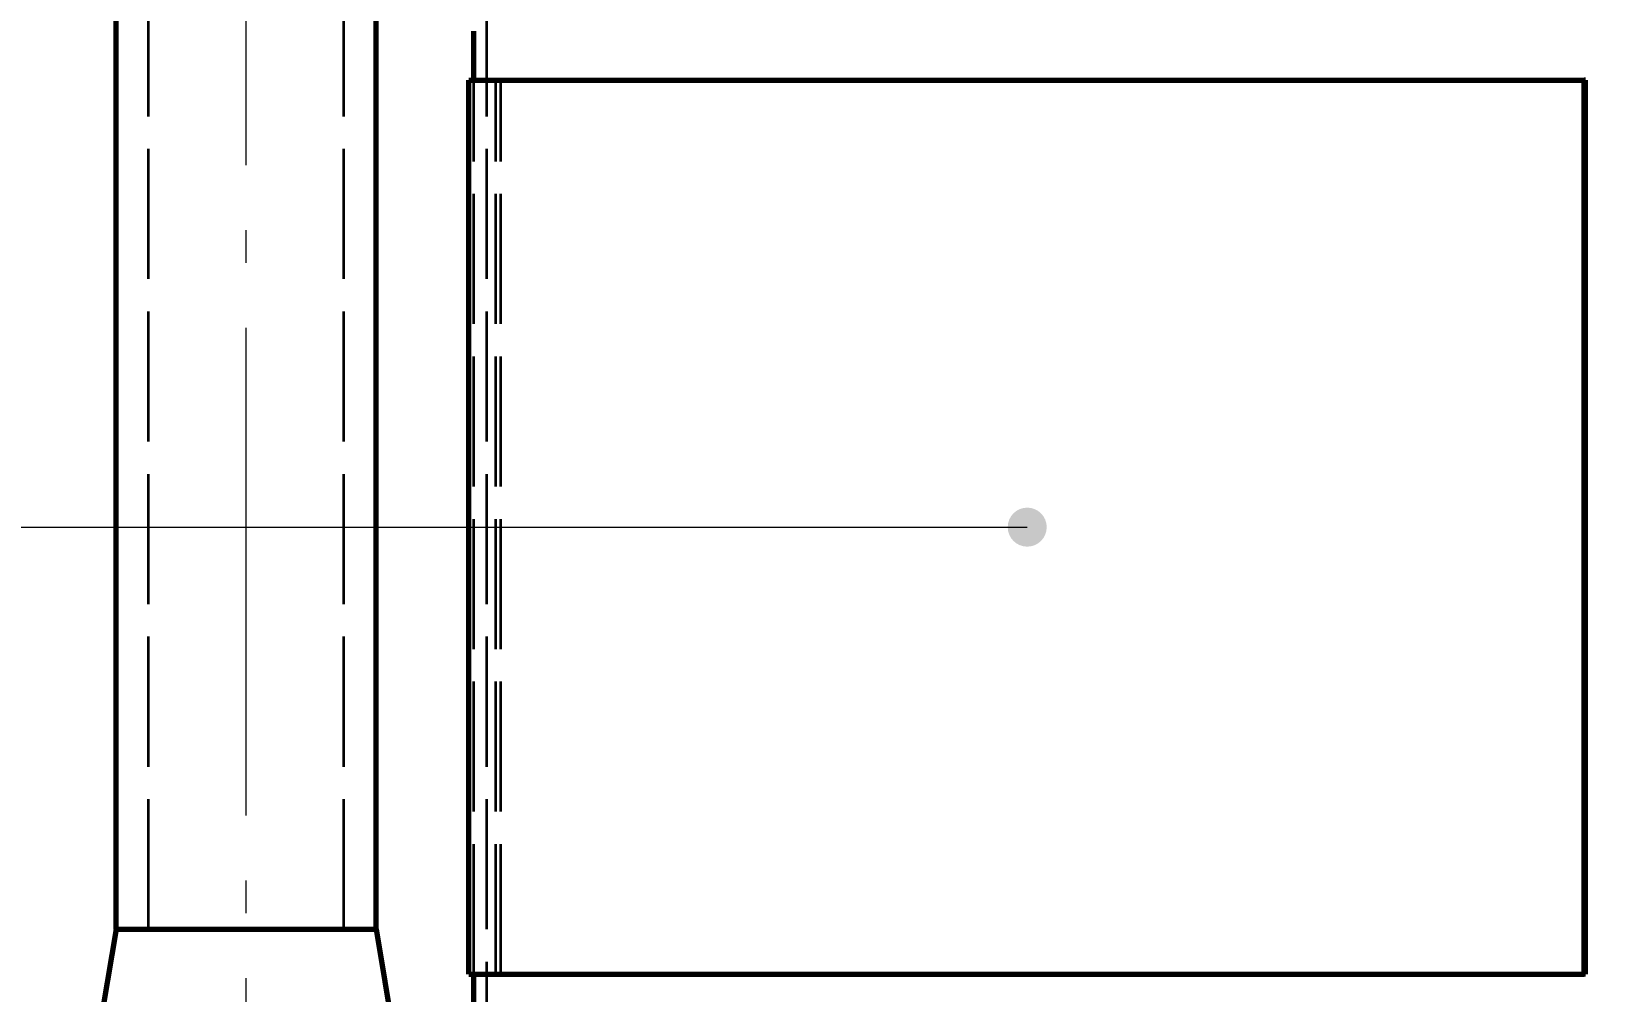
# Model space of a CAD drawing. Header units: millimetres. Extents: x 0 to 2382, y 0 to 420.
# Drawn here: x 97.09 to 145.82, y 190.92 to 220.43 of the extents above; entities that cross this region are included whole.
import ezdxf

# ---------------------------------------------------------------- set-up
doc = ezdxf.new("R2010")
doc.units = ezdxf.units.MM
doc.linetypes.add('IRAM-E-TRAZOS', pattern=[5, 4, -1])
doc.linetypes.add('IRAM-F-TRAZO-PUNTO', pattern=[20, 15, -2, 1, -2])
for name, color, linetype, lineweight in [('01-VISIBLE', 7, 'CONTINUOUS', 70), ('02-OCULTA', 4, 'IRAM-E-TRAZOS', 35), ('03-EJE', 1, 'IRAM-F-TRAZO-PUNTO', 18), ('04-COTA', 3, 'CONTINUOUS', 18), ('08-FINA', 5, 'CONTINUOUS', 18)]:
    doc.layers.add(name, color=color, linetype=linetype, lineweight=lineweight)
doc.styles.add('ISO3098', font='isocpeur.ttf')
doc.dimstyles.new('FLAMA-IRAM', dxfattribs={"dimtxt": 3.5, "dimasz": 3.5, "dimexe": 2, "dimexo": 1.5, "dimgap": 1, "dimtad": 1, "dimdec": 1, "dimtxsty": 'ISO3098', "dimblk": 'IRAM_FLECHA', "dimblk1": 'IRAM_FLECHA', "dimblk2": 'IRAM_FLECHA', "dimcen": 2.5, "dimclrd": 256, "dimclre": 256, "dimclrt": 256, "dimazin": 3, "dimtfac": 1, "dimtmove": 0, "dimatfit": 3, "dimlwd": 18, "dimlwe": 18})

# ---------------------------------------------------------------- blocks, each defined once
blk = doc.blocks.new('IRAM_FLECHA')
blk.add_solid([(0, 0), (-1, 0.125), (-1, -0.125)])

msp = doc.modelspace()

# ---------------------------------------------------------------- hatches: boundary and pattern name
at = {"layer": '08-FINA'}
h = msp.add_hatch(color=7, dxfattribs=at)
h.dxf.hatch_style = 1
edge = h.paths.add_edge_path()
edge.add_arc((127.704, 205.196), 0.6, 0, 360)

# ---------------------------------------------------------------- linework, layer by layer
at = {"layer": '01-VISIBLE'}
for p, q in [((99.688, 192.828), (99.688, 325.041)), ((107.688, 192.828), (107.688, 291.098)), ((110.688, 218.946), (110.688, 220.446)), ((110.538, 191.446), (110.538, 218.946)), ((144.827, 191.446), (144.827, 218.946)), ((144.869, 218.946), (144.827, 218.946)), ((144.869, 191.446), (144.869, 218.946)), ((99.688, 192.828), (97.688, 180.828)), ((107.688, 192.828), (109.688, 180.828)), ((110.688, 174.878), (110.688, 191.446)), ((144.869, 191.446), (144.827, 191.446))]:
    msp.add_line(p, q, dxfattribs=at)
for points in [[(110.538, 218.946), (110.789, 218.946), (111.039, 218.946), (111.289, 218.946), (111.539, 218.946), (111.79, 218.946), (112.04, 218.946), (112.29, 218.946), (112.541, 218.946), (112.791, 218.946), (113.041, 218.946), (113.291, 218.946), (113.542, 218.946), (113.792, 218.946), (114.042, 218.946), (114.293, 218.946), (114.543, 218.946), (114.793, 218.946), (115.043, 218.946), (115.294, 218.946), (115.544, 218.946), (115.794, 218.946), (116.045, 218.946), (116.295, 218.946), (116.545, 218.946), (116.795, 218.946), (117.046, 218.946), (117.296, 218.946), (117.546, 218.946), (117.797, 218.946), (118.047, 218.946), (118.297, 218.946), (118.547, 218.946), (118.798, 218.946), (119.048, 218.946), (119.298, 218.946), (119.549, 218.946), (119.799, 218.946), (120.049, 218.946), (120.299, 218.946), (120.55, 218.946), (120.8, 218.946), (121.05, 218.946), (121.301, 218.946), (121.551, 218.946), (121.801, 218.946), (122.051, 218.946), (122.302, 218.946), (122.552, 218.946), (122.802, 218.946), (123.053, 218.946), (123.303, 218.946), (123.553, 218.946), (123.803, 218.946), (124.054, 218.946), (124.304, 218.946), (124.554, 218.946), (124.805, 218.946), (125.055, 218.946), (125.305, 218.946), (125.555, 218.946), (125.806, 218.946), (126.056, 218.946), (126.306, 218.946), (126.557, 218.946), (126.807, 218.946), (127.057, 218.946), (127.307, 218.946), (127.558, 218.946), (127.808, 218.946), (128.058, 218.946), (128.309, 218.946), (128.559, 218.946), (128.809, 218.946), (129.059, 218.946), (129.31, 218.946), (129.56, 218.946), (129.81, 218.946), (130.061, 218.946), (130.311, 218.946), (130.561, 218.946), (130.811, 218.946), (131.062, 218.946), (131.312, 218.946), (131.562, 218.946), (131.813, 218.946), (132.063, 218.946), (132.313, 218.946), (132.563, 218.946), (132.814, 218.946), (133.064, 218.946), (133.314, 218.946), (133.564, 218.946), (133.815, 218.946), (134.065, 218.946), (134.315, 218.946), (134.566, 218.946), (134.816, 218.946), (135.066, 218.946), (135.316, 218.946), (135.567, 218.946), (135.817, 218.946), (136.067, 218.946), (136.318, 218.946), (136.568, 218.946), (136.818, 218.946), (137.068, 218.946), (137.319, 218.946), (137.569, 218.946), (137.819, 218.946), (138.07, 218.946), (138.32, 218.946), (138.57, 218.946), (138.82, 218.946), (139.071, 218.946), (139.321, 218.946), (139.571, 218.946), (139.822, 218.946), (140.072, 218.946), (140.322, 218.946), (140.572, 218.946), (140.823, 218.946), (141.073, 218.946), (141.323, 218.946), (141.574, 218.946), (141.824, 218.946), (142.074, 218.946), (142.324, 218.946), (142.575, 218.946), (142.825, 218.946), (143.075, 218.946), (143.326, 218.946), (143.576, 218.946), (143.826, 218.946), (144.076, 218.946), (144.327, 218.946), (144.577, 218.946), (144.827, 218.946)], [(99.688, 192.828), (99.938, 192.828), (100.188, 192.828), (100.438, 192.828), (100.688, 192.828), (100.938, 192.828), (101.188, 192.828), (101.438, 192.828), (101.688, 192.828), (101.938, 192.828), (102.188, 192.828), (102.438, 192.828), (102.688, 192.828), (102.938, 192.828), (103.188, 192.828), (103.438, 192.828), (103.688, 192.828), (103.938, 192.828), (104.188, 192.828), (104.438, 192.828), (104.688, 192.828), (104.938, 192.828), (105.188, 192.828), (105.438, 192.828), (105.688, 192.828), (105.938, 192.828), (106.188, 192.828), (106.438, 192.828), (106.688, 192.828), (106.938, 192.828), (107.188, 192.828), (107.438, 192.828), (107.688, 192.828)], [(110.538, 191.446), (110.789, 191.446), (111.039, 191.446), (111.289, 191.446), (111.539, 191.446), (111.79, 191.446), (112.04, 191.446), (112.29, 191.446), (112.541, 191.446), (112.791, 191.446), (113.041, 191.446), (113.291, 191.446), (113.542, 191.446), (113.792, 191.446), (114.042, 191.446), (114.293, 191.446), (114.543, 191.446), (114.793, 191.446), (115.043, 191.446), (115.294, 191.446), (115.544, 191.446), (115.794, 191.446), (116.045, 191.446), (116.295, 191.446), (116.545, 191.446), (116.795, 191.446), (117.046, 191.446), (117.296, 191.446), (117.546, 191.446), (117.797, 191.446), (118.047, 191.446), (118.297, 191.446), (118.547, 191.446), (118.798, 191.446), (119.048, 191.446), (119.298, 191.446), (119.549, 191.446), (119.799, 191.446), (120.049, 191.446), (120.299, 191.446), (120.55, 191.446), (120.8, 191.446), (121.05, 191.446), (121.301, 191.446), (121.551, 191.446), (121.801, 191.446), (122.051, 191.446), (122.302, 191.446), (122.552, 191.446), (122.802, 191.446), (123.053, 191.446), (123.303, 191.446), (123.553, 191.446), (123.803, 191.446), (124.054, 191.446), (124.304, 191.446), (124.554, 191.446), (124.805, 191.446), (125.055, 191.446), (125.305, 191.446), (125.555, 191.446), (125.806, 191.446), (126.056, 191.446), (126.306, 191.446), (126.557, 191.446), (126.807, 191.446), (127.057, 191.446), (127.307, 191.446), (127.558, 191.446), (127.808, 191.446), (128.058, 191.446), (128.309, 191.446), (128.559, 191.446), (128.809, 191.446), (129.059, 191.446), (129.31, 191.446), (129.56, 191.446), (129.81, 191.446), (130.061, 191.446), (130.311, 191.446), (130.561, 191.446), (130.811, 191.446), (131.062, 191.446), (131.312, 191.446), (131.562, 191.446), (131.813, 191.446), (132.063, 191.446), (132.313, 191.446), (132.563, 191.446), (132.814, 191.446), (133.064, 191.446), (133.314, 191.446), (133.564, 191.446), (133.815, 191.446), (134.065, 191.446), (134.315, 191.446), (134.566, 191.446), (134.816, 191.446), (135.066, 191.446), (135.316, 191.446), (135.567, 191.446), (135.817, 191.446), (136.067, 191.446), (136.318, 191.446), (136.568, 191.446), (136.818, 191.446), (137.068, 191.446), (137.319, 191.446), (137.569, 191.446), (137.819, 191.446), (138.07, 191.446), (138.32, 191.446), (138.57, 191.446), (138.82, 191.446), (139.071, 191.446), (139.321, 191.446), (139.571, 191.446), (139.822, 191.446), (140.072, 191.446), (140.322, 191.446), (140.572, 191.446), (140.823, 191.446), (141.073, 191.446), (141.323, 191.446), (141.574, 191.446), (141.824, 191.446), (142.074, 191.446), (142.324, 191.446), (142.575, 191.446), (142.825, 191.446), (143.075, 191.446), (143.326, 191.446), (143.576, 191.446), (143.826, 191.446), (144.076, 191.446), (144.327, 191.446), (144.577, 191.446), (144.827, 191.446)]]:
    msp.add_lwpolyline(points, dxfattribs=at)
at = {"layer": '02-OCULTA'}
for p, q in [((100.688, 192.828), (100.688, 325.041)), ((106.688, 192.828), (106.688, 325.041)), ((111.088, 167.828), (111.088, 313.328)), ((110.688, 191.446), (110.688, 218.946)), ((110.688, 191.446), (110.688, 218.946)), ((111.37, 191.446), (111.37, 218.946)), ((111.517, 218.946), (111.37, 218.946)), ((111.517, 191.446), (111.517, 218.946)), ((111.517, 191.446), (111.37, 191.446))]:
    msp.add_line(p, q, dxfattribs=at)
for points in [[(111.37, 218.946), (111.231, 218.946), (111.093, 218.946), (110.954, 218.946), (110.816, 218.946), (110.677, 218.946), (110.538, 218.946)], [(111.517, 218.946), (111.379, 218.946), (111.241, 218.946), (111.103, 218.946), (110.965, 218.946), (110.826, 218.946), (110.688, 218.946)], [(110.688, 218.946), (110.94, 218.946), (111.191, 218.946), (111.442, 218.946), (111.694, 218.946), (111.945, 218.946), (112.196, 218.946), (112.448, 218.946), (112.699, 218.946), (112.95, 218.946), (113.202, 218.946), (113.453, 218.946), (113.704, 218.946), (113.956, 218.946), (114.207, 218.946), (114.458, 218.946), (114.71, 218.946), (114.961, 218.946), (115.212, 218.946), (115.464, 218.946), (115.715, 218.946), (115.966, 218.946), (116.218, 218.946), (116.469, 218.946), (116.72, 218.946), (116.972, 218.946), (117.223, 218.946), (117.474, 218.946), (117.726, 218.946), (117.977, 218.946), (118.228, 218.946), (118.48, 218.946), (118.731, 218.946), (118.982, 218.946), (119.234, 218.946), (119.485, 218.946), (119.736, 218.946), (119.988, 218.946), (120.239, 218.946), (120.49, 218.946), (120.742, 218.946), (120.993, 218.946), (121.244, 218.946), (121.496, 218.946), (121.747, 218.946), (121.998, 218.946), (122.25, 218.946), (122.501, 218.946), (122.752, 218.946), (123.004, 218.946), (123.255, 218.946), (123.506, 218.946), (123.758, 218.946), (124.009, 218.946), (124.26, 218.946), (124.512, 218.946), (124.763, 218.946), (125.014, 218.946), (125.266, 218.946), (125.517, 218.946), (125.768, 218.946), (126.02, 218.946), (126.271, 218.946), (126.522, 218.946), (126.774, 218.946), (127.025, 218.946), (127.276, 218.946), (127.528, 218.946), (127.779, 218.946), (128.03, 218.946), (128.282, 218.946), (128.533, 218.946), (128.784, 218.946), (129.035, 218.946), (129.287, 218.946), (129.538, 218.946), (129.789, 218.946), (130.041, 218.946), (130.292, 218.946), (130.543, 218.946), (130.795, 218.946), (131.046, 218.946), (131.297, 218.946), (131.549, 218.946), (131.8, 218.946), (132.051, 218.946), (132.303, 218.946), (132.554, 218.946), (132.805, 218.946), (133.057, 218.946), (133.308, 218.946), (133.559, 218.946), (133.811, 218.946), (134.062, 218.946), (134.313, 218.946), (134.565, 218.946), (134.816, 218.946), (135.067, 218.946), (135.319, 218.946), (135.57, 218.946), (135.821, 218.946), (136.073, 218.946), (136.324, 218.946), (136.575, 218.946), (136.827, 218.946), (137.078, 218.946), (137.329, 218.946), (137.581, 218.946), (137.832, 218.946), (138.083, 218.946), (138.335, 218.946), (138.586, 218.946), (138.837, 218.946), (139.089, 218.946), (139.34, 218.946), (139.591, 218.946), (139.843, 218.946), (140.094, 218.946), (140.345, 218.946), (140.597, 218.946), (140.848, 218.946), (141.099, 218.946), (141.351, 218.946), (141.602, 218.946), (141.853, 218.946), (142.105, 218.946), (142.356, 218.946), (142.607, 218.946), (142.859, 218.946), (143.11, 218.946), (143.361, 218.946), (143.613, 218.946), (143.864, 218.946), (144.115, 218.946), (144.367, 218.946), (144.618, 218.946), (144.869, 218.946)], [(107.688, 192.828), (107.438, 192.828), (107.188, 192.828), (106.938, 192.828), (106.688, 192.828), (106.438, 192.828), (106.188, 192.828), (105.938, 192.828), (105.688, 192.828), (105.438, 192.828), (105.188, 192.828), (104.938, 192.828), (104.688, 192.828), (104.438, 192.828), (104.188, 192.828), (103.938, 192.828), (103.688, 192.828), (103.438, 192.828), (103.188, 192.828), (102.938, 192.828), (102.688, 192.828), (102.438, 192.828), (102.188, 192.828), (101.938, 192.828), (101.688, 192.828), (101.438, 192.828), (101.188, 192.828), (100.938, 192.828), (100.688, 192.828), (100.438, 192.828), (100.188, 192.828), (99.938, 192.828), (99.688, 192.828)], [(106.688, 192.828), (106.438, 192.828), (106.188, 192.828), (105.938, 192.828), (105.688, 192.828), (105.438, 192.828), (105.188, 192.828), (104.938, 192.828), (104.688, 192.828), (104.438, 192.828), (104.188, 192.828), (103.938, 192.828), (103.688, 192.828), (103.438, 192.828), (103.188, 192.828), (102.938, 192.828), (102.688, 192.828), (102.438, 192.828), (102.188, 192.828), (101.938, 192.828), (101.688, 192.828), (101.438, 192.828), (101.188, 192.828), (100.938, 192.828), (100.688, 192.828)], [(100.688, 192.828), (100.938, 192.828), (101.188, 192.828), (101.438, 192.828), (101.688, 192.828), (101.938, 192.828), (102.188, 192.828), (102.438, 192.828), (102.688, 192.828), (102.938, 192.828), (103.188, 192.828), (103.438, 192.828), (103.688, 192.828), (103.938, 192.828), (104.188, 192.828), (104.438, 192.828), (104.688, 192.828), (104.938, 192.828), (105.188, 192.828), (105.438, 192.828), (105.688, 192.828), (105.938, 192.828), (106.188, 192.828), (106.438, 192.828), (106.688, 192.828)], [(111.37, 191.446), (111.231, 191.446), (111.093, 191.446), (110.954, 191.446), (110.816, 191.446), (110.677, 191.446), (110.538, 191.446)], [(111.517, 191.446), (111.379, 191.446), (111.241, 191.446), (111.103, 191.446), (110.965, 191.446), (110.826, 191.446), (110.688, 191.446)], [(110.688, 191.446), (110.94, 191.446), (111.191, 191.446), (111.442, 191.446), (111.694, 191.446), (111.945, 191.446), (112.196, 191.446), (112.448, 191.446), (112.699, 191.446), (112.95, 191.446), (113.202, 191.446), (113.453, 191.446), (113.704, 191.446), (113.956, 191.446), (114.207, 191.446), (114.458, 191.446), (114.71, 191.446), (114.961, 191.446), (115.212, 191.446), (115.464, 191.446), (115.715, 191.446), (115.966, 191.446), (116.218, 191.446), (116.469, 191.446), (116.72, 191.446), (116.972, 191.446), (117.223, 191.446), (117.474, 191.446), (117.726, 191.446), (117.977, 191.446), (118.228, 191.446), (118.48, 191.446), (118.731, 191.446), (118.982, 191.446), (119.234, 191.446), (119.485, 191.446), (119.736, 191.446), (119.988, 191.446), (120.239, 191.446), (120.49, 191.446), (120.742, 191.446), (120.993, 191.446), (121.244, 191.446), (121.496, 191.446), (121.747, 191.446), (121.998, 191.446), (122.25, 191.446), (122.501, 191.446), (122.752, 191.446), (123.004, 191.446), (123.255, 191.446), (123.506, 191.446), (123.758, 191.446), (124.009, 191.446), (124.26, 191.446), (124.512, 191.446), (124.763, 191.446), (125.014, 191.446), (125.266, 191.446), (125.517, 191.446), (125.768, 191.446), (126.02, 191.446), (126.271, 191.446), (126.522, 191.446), (126.774, 191.446), (127.025, 191.446), (127.276, 191.446), (127.528, 191.446), (127.779, 191.446), (128.03, 191.446), (128.282, 191.446), (128.533, 191.446), (128.784, 191.446), (129.035, 191.446), (129.287, 191.446), (129.538, 191.446), (129.789, 191.446), (130.041, 191.446), (130.292, 191.446), (130.543, 191.446), (130.795, 191.446), (131.046, 191.446), (131.297, 191.446), (131.549, 191.446), (131.8, 191.446), (132.051, 191.446), (132.303, 191.446), (132.554, 191.446), (132.805, 191.446), (133.057, 191.446), (133.308, 191.446), (133.559, 191.446), (133.811, 191.446), (134.062, 191.446), (134.313, 191.446), (134.565, 191.446), (134.816, 191.446), (135.067, 191.446), (135.319, 191.446), (135.57, 191.446), (135.821, 191.446), (136.073, 191.446), (136.324, 191.446), (136.575, 191.446), (136.827, 191.446), (137.078, 191.446), (137.329, 191.446), (137.581, 191.446), (137.832, 191.446), (138.083, 191.446), (138.335, 191.446), (138.586, 191.446), (138.837, 191.446), (139.089, 191.446), (139.34, 191.446), (139.591, 191.446), (139.843, 191.446), (140.094, 191.446), (140.345, 191.446), (140.597, 191.446), (140.848, 191.446), (141.099, 191.446), (141.351, 191.446), (141.602, 191.446), (141.853, 191.446), (142.105, 191.446), (142.356, 191.446), (142.607, 191.446), (142.859, 191.446), (143.11, 191.446), (143.361, 191.446), (143.613, 191.446), (143.864, 191.446), (144.115, 191.446), (144.367, 191.446), (144.618, 191.446), (144.869, 191.446)]]:
    msp.add_lwpolyline(points, dxfattribs=at)
at = {"layer": '03-EJE'}
msp.add_line((103.688, 176.328), (103.688, 326.541), dxfattribs=at)
at = {"layer": '08-FINA'}
msp.add_line((70.188, 205.196), (127.704, 205.196), dxfattribs=at)

# ---------------------------------------------------------------- dimensions: what is measured, and where the dimension line sits
at = {"layer": '04-COTA'}
for base, p1, p2 in [((75.188, 167.828), (97.188, 167.828), (97.188, 374.971)), ((86.188, 167.828), (110.688, 167.828), (155.188, 352.366))]:
    msp.add_linear_dim(base=base, p1=p1, p2=p2, angle=90, dimstyle='FLAMA-IRAM', override={"dimlfac": 2}, dxfattribs=at).render()

doc.saveas('drawing.dxf')
